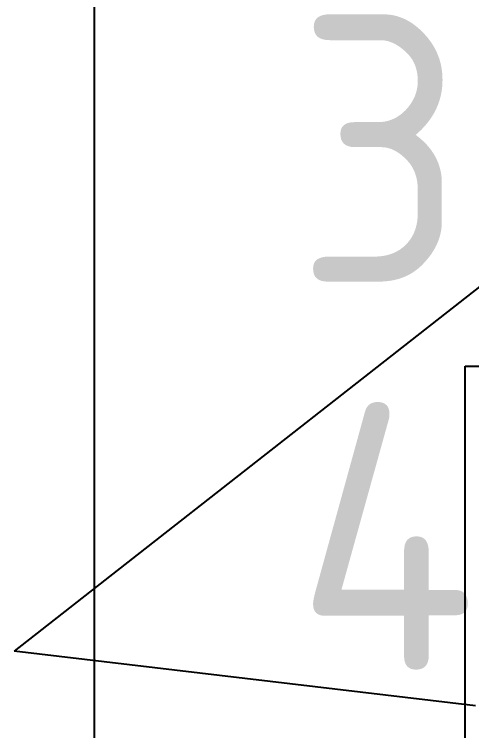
# Model space of a CAD drawing. Header units: metres. Extents: x 14120 to 17296, y 12612 to 17223.
# Drawn here: x 15077 to 15323.3, y 14639.3 to 15025 of the extents above; entities that cross this region are included whole.
import ezdxf

# ---------------------------------------------------------------- set-up
doc = ezdxf.new("R2010")
doc.units = ezdxf.units.M
doc.header["$MEASUREMENT"] = 0
doc.layers.get('DEFPOINTS').update_dxf_attribs({"color": 5, "linetype": 'CONTINUOUS'})
doc.layers.add('Slask', color=6, linetype='CONTINUOUS', plot=False)
doc.layers.add('STÖDLINJER', color=6, linetype='CONTINUOUS', plot=False)
doc.styles.add('ISO', font='iso.shx')

msp = doc.modelspace()

# ---------------------------------------------------------------- linework, layer by layer
at = {"layer": 'DEFPOINTS'}
msp.add_xline((15120.19, 16194.839), (0, 1), dxfattribs=at)
at = {"layer": 'DEFPOINTS', "flags": 128}
msp.add_lwpolyline([(15319.789, 14835.592), (15660.289, 14835.592), (15660.289, 14558.592), (15319.789, 14558.592)], close=True, dxfattribs=at)
at = {"layer": 'STÖDLINJER'}
msp.add_line((15325.462, 14652.601), (15076.997, 14682.175), dxfattribs=at)
at = {"layer": 'STÖDLINJER', "flags": 128}
msp.add_lwpolyline([(15331.781, 14881.692), (15076.997, 14682.175)], dxfattribs=at)

# ---------------------------------------------------------------- texts
at = {"layer": 'Slask', "style": 'ISO'}
for s, p in [('3', (15228.683, 14880.632)), ('4', (15228.683, 14671.883))]:
    msp.add_text(s, height=143.927, dxfattribs=at).set_placement(p)

doc.saveas('drawing.dxf')
